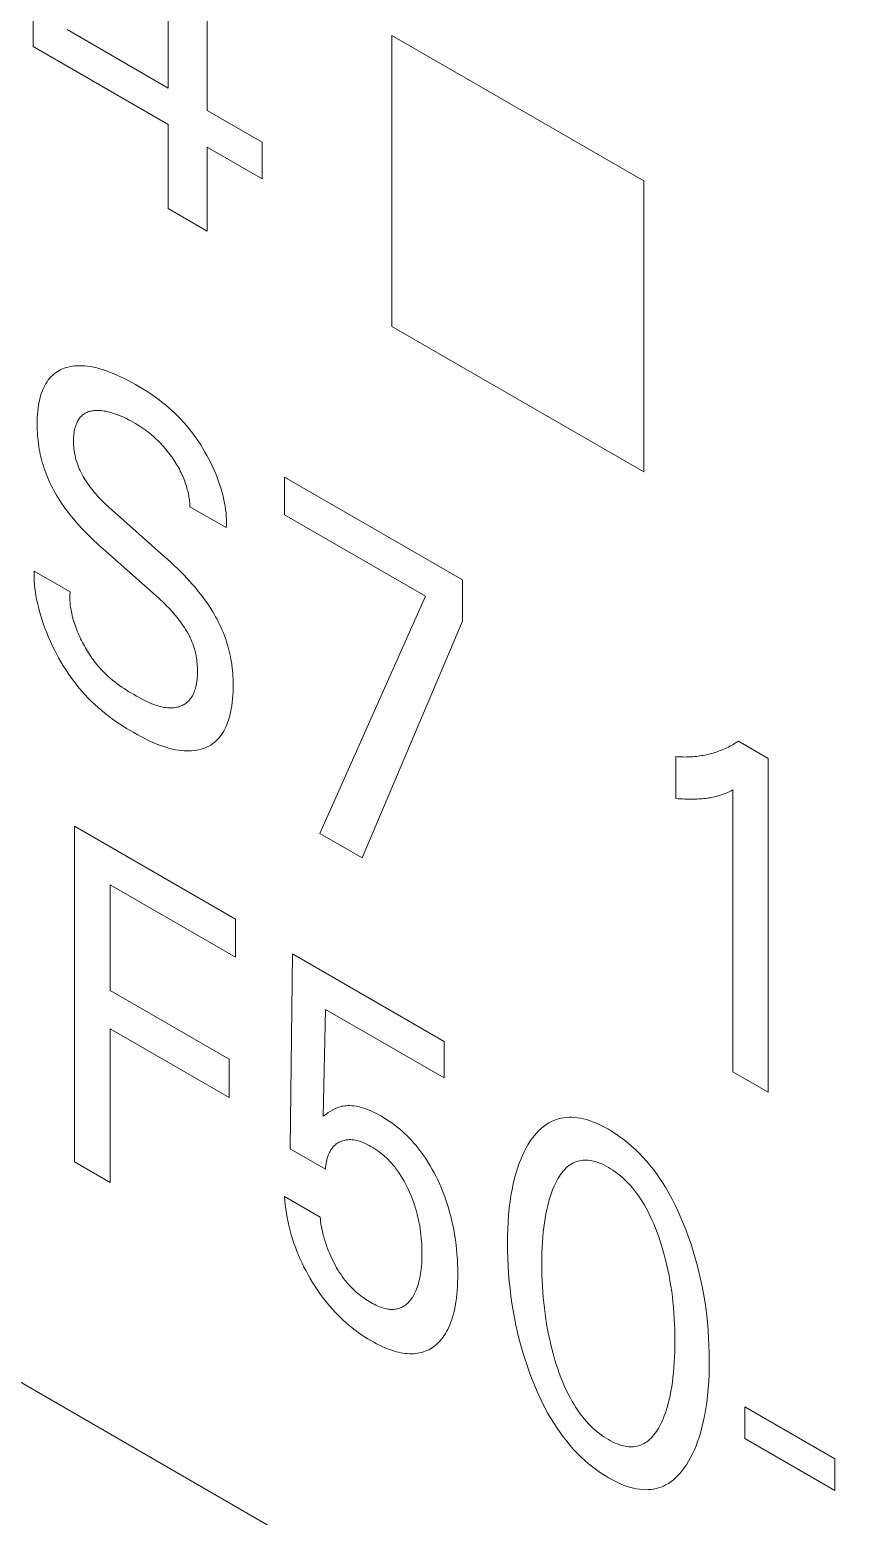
# Model space of a CAD drawing. Header units: inches. Extents: x 67248 to 85686, y -40174 to -31152.
# Drawn here: x 75400.05 to 75403.29, y -37978.17 to -37972.32 of the extents above; entities that cross this region are included whole.
import ezdxf

# ---------------------------------------------------------------- set-up
doc = ezdxf.new("R2010")
doc.units = ezdxf.units.IN
doc.header["$MEASUREMENT"] = 0

# ---------------------------------------------------------------- blocks, each defined once
blk = doc.blocks.new('ET200S')
at = {"lineweight": 0}
for p, q in [((101.0187, -42.9347), (101.0187, -43.7193)), ((100.8766, -43.6373), (100.8766, -43.0271)), ((100.3835, -43.4863), (100.3835, -43.3387)), ((100.5075, -43.4242), (100.8766, -43.6373)), ((100.8766, -43.771), (100.3835, -43.4863)), ((102.6109, -43.9764), (101.6917, -43.4457)), ((101.6917, -43.4457), (101.6917, -44.5071)), ((101.0187, -43.7193), (101.2194, -43.8352)), ((100.8766, -44.0774), (100.8766, -43.771)), ((101.2194, -43.9689), (101.0187, -43.853)), ((101.0187, -43.853), (101.0187, -44.1594)), ((101.2194, -43.8352), (101.2194, -43.9689)), ((102.6109, -45.0378), (102.6109, -43.9764)), ((101.0187, -44.1594), (100.8766, -44.0774)), ((101.6917, -44.5071), (102.6109, -45.0378)), ((101.3009, -45.0572), (101.9497, -45.4317)), ((101.3009, -45.1943), (101.3009, -45.0572)), ((101.0884, -45.2409), (100.9558, -45.1644)), ((100.669, -45.175), (100.8611, -45.3449)), ((101.815, -45.4912), (101.3009, -45.1943)), ((100.8327, -45.49), (100.6406, -45.32)), ((100.3875, -45.3996), (100.5188, -45.4754)), ((101.9497, -45.4317), (101.9497, -45.5819)), ((101.4301, -46.3565), (101.815, -45.4912)), ((101.9497, -45.5819), (101.5837, -46.4452)), ((102.9564, -46.0199), (103.0646, -46.0824)), ((102.7277, -46.229), (102.7277, -46.0762)), ((103.0646, -46.0824), (103.0646, -47.3002)), ((102.9367, -47.2264), (102.9367, -46.1978)), ((100.5343, -46.3293), (101.1223, -46.6687)), ((100.5343, -47.554), (100.5343, -46.3293)), ((101.5837, -46.4452), (101.4301, -46.3565)), ((101.1223, -46.8076), (100.6649, -46.5435)), ((100.6649, -46.5435), (100.6649, -46.9298)), ((101.1223, -46.6687), (101.1223, -46.8076)), ((101.3218, -47.507), (101.33, -46.7956)), ((101.33, -46.7956), (101.8827, -47.1147)), ((100.6649, -46.9298), (101.0986, -47.1802)), ((101.4497, -46.9984), (101.4423, -47.3881)), ((101.8827, -47.2483), (101.4497, -46.9984)), ((101.0986, -47.3191), (100.6649, -47.0687)), ((100.6649, -47.0687), (100.6649, -47.6294)), ((101.8827, -47.1147), (101.8827, -47.2483)), ((98.2183, -47.1348), (108.1178, -52.8502)), ((101.0986, -47.1802), (101.0986, -47.3191)), ((103.0646, -47.3002), (102.9367, -47.2264)), ((101.4497, -47.5808), (101.3218, -47.507)), ((100.6649, -47.6294), (100.5343, -47.554)), ((101.3002, -47.6811), (101.4308, -47.7565)), ((102.9794, -48.4474), (103.3082, -48.6373)), ((102.9794, -48.5629), (102.9794, -48.4474)), ((103.3082, -48.7527), (102.9794, -48.5629)), ((103.3082, -48.6373), (103.3082, -48.7527))]:
    blk.add_line(p, q, dxfattribs=at)
for points in [[(101.0884, -45.2409), (101.089, -45.2303), (101.0891, -45.2194), (101.0889, -45.2084), (101.0883, -45.1972), (101.0873, -45.1859), (101.0859, -45.1744), (101.0842, -45.1628), (101.0822, -45.1511), (101.0798, -45.1394), (101.0766, -45.126), (101.0731, -45.1126), (101.0692, -45.0991), (101.0649, -45.0856), (101.0602, -45.0721), (101.0552, -45.0585), (101.0498, -45.045), (101.0441, -45.0316), (101.038, -45.0181), (101.0315, -45.0046), (101.0248, -44.9913), (101.0177, -44.9781), (101.0104, -44.965), (101.0028, -44.9521), (100.9949, -44.9394), (100.9868, -44.9269), (100.9784, -44.9147), (100.9699, -44.9027), (100.9611, -44.8909), (100.9521, -44.8795), (100.9429, -44.8683), (100.9336, -44.8576), (100.9227, -44.8456), (100.9115, -44.8341), (100.9002, -44.8231), (100.8888, -44.8124), (100.8772, -44.8022), (100.8654, -44.7923), (100.8536, -44.7829), (100.8417, -44.7738), (100.8296, -44.765), (100.8176, -44.7566), (100.8055, -44.7485), (100.7933, -44.7407), (100.7812, -44.7331), (100.769, -44.7258), (100.7569, -44.7188), (100.7433, -44.7112), (100.7298, -44.7039), (100.7163, -44.697), (100.7029, -44.6904), (100.6895, -44.6842), (100.6762, -44.6785), (100.6629, -44.6732), (100.651, -44.6689), (100.6391, -44.6649), (100.6273, -44.6614), (100.6155, -44.6583), (100.6039, -44.6557), (100.5924, -44.6536), (100.581, -44.652), (100.5719, -44.6511), (100.5628, -44.6505), (100.5539, -44.6503), (100.545, -44.6505), (100.5364, -44.651), (100.5279, -44.652), (100.5195, -44.6534), (100.5113, -44.6552), (100.5042, -44.6571), (100.4972, -44.6594), (100.4904, -44.6621), (100.4838, -44.6651), (100.4773, -44.6685), (100.4711, -44.6722), (100.4651, -44.6763), (100.4594, -44.6807), (100.4538, -44.6856), (100.4486, -44.6908), (100.4436, -44.6963), (100.4389, -44.7022), (100.4345, -44.7085), (100.4303, -44.7151), (100.4264, -44.722), (100.4228, -44.7292), (100.4194, -44.7367), (100.4163, -44.7445), (100.4135, -44.7525), (100.4109, -44.7607), (100.4081, -44.7712), (100.4057, -44.7821), (100.4036, -44.7932), (100.4019, -44.8046), (100.4006, -44.8163), (100.3996, -44.8282), (100.3989, -44.8403), (100.3985, -44.8526), (100.3984, -44.8651)], [(100.669, -45.175), (100.6617, -45.1684), (100.6544, -45.1617), (100.6472, -45.1549), (100.64, -45.1479), (100.6329, -45.1407), (100.6259, -45.1334), (100.6189, -45.1258), (100.6121, -45.118), (100.6054, -45.11), (100.5988, -45.1018), (100.5923, -45.0934), (100.5877, -45.087), (100.5831, -45.0806), (100.5787, -45.074), (100.5744, -45.0674), (100.5703, -45.0606), (100.5663, -45.0538), (100.5624, -45.0468), (100.5588, -45.0399), (100.5553, -45.0328), (100.5521, -45.0258), (100.5491, -45.0187), (100.5463, -45.0115), (100.544, -45.0051), (100.5419, -44.9986), (100.54, -44.9921), (100.5383, -44.9857), (100.5368, -44.9792), (100.5355, -44.9728), (100.5344, -44.9665), (100.5334, -44.9602), (100.5326, -44.9539), (100.532, -44.9477), (100.5315, -44.9415), (100.5311, -44.9355), (100.531, -44.9295), (100.5309, -44.9233), (100.531, -44.9173), (100.5313, -44.9114), (100.5317, -44.9055), (100.5323, -44.8998), (100.5331, -44.8943), (100.534, -44.8888), (100.5351, -44.8835), (100.5363, -44.8783), (100.5377, -44.8733), (100.5393, -44.8684), (100.5409, -44.8641), (100.5426, -44.86), (100.5445, -44.856), (100.5465, -44.8521), (100.5486, -44.8484), (100.5509, -44.8449), (100.5533, -44.8415), (100.5559, -44.8383), (100.5585, -44.8353), (100.5614, -44.8325), (100.5643, -44.8299), (100.5673, -44.8277), (100.5703, -44.8256), (100.5735, -44.8237), (100.5768, -44.822), (100.5802, -44.8204), (100.5837, -44.819), (100.5872, -44.8178), (100.5908, -44.8167), (100.5946, -44.8158), (100.5983, -44.8151), (100.6022, -44.8145), (100.6061, -44.814), (100.6112, -44.8136), (100.6164, -44.8134), (100.6217, -44.8134), (100.627, -44.8137), (100.6324, -44.8141), (100.6379, -44.8148), (100.6434, -44.8156), (100.649, -44.8166), (100.656, -44.8181), (100.6631, -44.8199), (100.6703, -44.8219), (100.6775, -44.8242), (100.6847, -44.8267), (100.692, -44.8294), (100.6993, -44.8323), (100.7075, -44.8358), (100.7157, -44.8395), (100.7239, -44.8434), (100.7321, -44.8475), (100.7404, -44.8519), (100.7487, -44.8564), (100.7569, -44.8612), (100.7639, -44.8654), (100.771, -44.8697), (100.778, -44.8743), (100.7849, -44.879), (100.7919, -44.8839), (100.7989, -44.889), (100.8058, -44.8943), (100.8147, -44.9016), (100.8236, -44.9092)], [(100.3984, -44.8651), (100.3985, -44.8747), (100.3987, -44.8845), (100.3992, -44.8943), (100.3998, -44.9042), (100.4006, -44.9142), (100.4017, -44.9243), (100.403, -44.9344), (100.4044, -44.9447), (100.4062, -44.9551), (100.4079, -44.9644), (100.4099, -44.9739), (100.4121, -44.9834), (100.4145, -44.9929), (100.4171, -45.0025), (100.4199, -45.0121), (100.4229, -45.0217), (100.4262, -45.0313), (100.4296, -45.0409), (100.4332, -45.0502), (100.437, -45.0595), (100.4409, -45.0687), (100.4451, -45.0779), (100.4494, -45.087), (100.454, -45.0961), (100.4587, -45.105), (100.4636, -45.1139), (100.4687, -45.1227), (100.4746, -45.1323), (100.4806, -45.1418), (100.4868, -45.1511), (100.4932, -45.1603), (100.4997, -45.1693), (100.5063, -45.1782), (100.5131, -45.187), (100.5223, -45.1985), (100.5316, -45.2098), (100.5411, -45.2209), (100.5508, -45.2317), (100.5605, -45.2423), (100.5704, -45.2528), (100.5818, -45.2646), (100.5934, -45.2761), (100.6051, -45.2874), (100.6169, -45.2985), (100.6287, -45.3094), (100.6406, -45.32)], [(100.8236, -44.9092), (100.8289, -44.914), (100.8341, -44.9189), (100.8393, -44.9239), (100.8444, -44.929), (100.8495, -44.9343), (100.8546, -44.9398), (100.8596, -44.9453), (100.8646, -44.951), (100.8694, -44.9568), (100.8742, -44.9628), (100.879, -44.9688), (100.8836, -44.975), (100.8882, -44.9812), (100.8921, -44.9868), (100.896, -44.9925), (100.8998, -44.9983), (100.9036, -45.0042), (100.9072, -45.0101), (100.9107, -45.016), (100.9141, -45.0221), (100.9174, -45.0282), (100.9206, -45.0343), (100.9237, -45.0405), (100.9265, -45.0465), (100.9292, -45.0526), (100.9318, -45.0586), (100.9342, -45.0648), (100.9365, -45.0709), (100.9387, -45.077), (100.9408, -45.0831), (100.9427, -45.0893), (100.9445, -45.0954), (100.9462, -45.1015), (100.9476, -45.1069), (100.9489, -45.1124), (100.95, -45.1177), (100.9511, -45.1231), (100.9521, -45.1284), (100.9529, -45.1337), (100.9537, -45.1389), (100.9543, -45.1441), (100.9549, -45.1493), (100.9553, -45.1544), (100.9556, -45.1594), (100.9558, -45.1644)], [(101.1135, -45.8126), (101.1133, -45.8027), (101.113, -45.7927), (101.1125, -45.7827), (101.1119, -45.7725), (101.111, -45.7622), (101.1099, -45.7519), (101.1086, -45.7414), (101.107, -45.7309), (101.1052, -45.7203), (101.1033, -45.7106), (101.1013, -45.7009), (101.0989, -45.6911), (101.0964, -45.6813), (101.0937, -45.6715), (101.0907, -45.6616), (101.0875, -45.6517), (101.0841, -45.6418), (101.0804, -45.6319), (101.0766, -45.6223), (101.0726, -45.6127), (101.0684, -45.6032), (101.064, -45.5937), (101.0593, -45.5843), (101.0545, -45.575), (101.0495, -45.5657), (101.0444, -45.5565), (101.039, -45.5475), (101.032, -45.536), (101.0247, -45.5248), (101.0171, -45.5138), (101.0094, -45.5029), (101.0015, -45.4923), (100.9934, -45.4819), (100.9839, -45.47), (100.9742, -45.4584), (100.9644, -45.447), (100.9544, -45.4359), (100.9443, -45.425), (100.9341, -45.4143), (100.9221, -45.4022), (100.9101, -45.3903), (100.8979, -45.3786), (100.8857, -45.3672), (100.8734, -45.3559), (100.8611, -45.3449)], [(100.3875, -45.3996), (100.3872, -45.4117), (100.3874, -45.4241), (100.3879, -45.4367), (100.3889, -45.4495), (100.3902, -45.4625), (100.3919, -45.4757), (100.394, -45.489), (100.3965, -45.5025), (100.3993, -45.516), (100.4029, -45.5314), (100.407, -45.5469), (100.4115, -45.5625), (100.4164, -45.5781), (100.4217, -45.5937), (100.4274, -45.6094), (100.4335, -45.625), (100.4399, -45.6406), (100.4466, -45.6558), (100.4537, -45.671), (100.4611, -45.686), (100.4688, -45.7009), (100.4768, -45.7156), (100.4851, -45.7302), (100.4937, -45.7445), (100.5025, -45.7586), (100.5117, -45.7724), (100.5211, -45.786), (100.5307, -45.7992), (100.5406, -45.8122), (100.5507, -45.8247), (100.561, -45.8369), (100.5727, -45.85), (100.5846, -45.8625), (100.5966, -45.8746), (100.6089, -45.8863), (100.6214, -45.8975), (100.634, -45.9083), (100.6467, -45.9187), (100.6596, -45.9287), (100.6725, -45.9383), (100.6855, -45.9475), (100.6985, -45.9564), (100.7116, -45.9649), (100.7247, -45.9732), (100.7378, -45.9811), (100.7508, -45.9887), (100.7651, -45.9967), (100.7793, -46.0043), (100.7934, -46.0115), (100.8075, -46.0183), (100.8215, -46.0246), (100.8355, -46.0304), (100.8494, -46.0357), (100.8602, -46.0395), (100.871, -46.0429), (100.8817, -46.046), (100.8924, -46.0486), (100.9029, -46.0509), (100.9134, -46.0527), (100.9237, -46.0541), (100.934, -46.055), (100.9433, -46.0555), (100.9526, -46.0555), (100.9617, -46.0551), (100.9706, -46.0543), (100.9794, -46.0531), (100.988, -46.0514), (100.9964, -46.0492), (101.0045, -46.0466), (101.0115, -46.0439), (101.0183, -46.0409), (101.025, -46.0375), (101.0314, -46.0338), (101.0376, -46.0296), (101.0435, -46.0252), (101.0493, -46.0204), (101.0548, -46.0152), (101.0601, -46.0097), (101.0651, -46.0038), (101.0699, -45.9974), (101.0745, -45.9906), (101.0788, -45.9835), (101.0828, -45.9761), (101.0865, -45.9684), (101.09, -45.9604), (101.0932, -45.9521), (101.0962, -45.9436), (101.0989, -45.9348), (101.1014, -45.9258), (101.1041, -45.9143), (101.1065, -45.9024), (101.1085, -45.8903), (101.1101, -45.8779), (101.1114, -45.8653), (101.1124, -45.8524), (101.1131, -45.8394), (101.1134, -45.8261), (101.1135, -45.8126)], [(100.6485, -45.775), (100.6425, -45.7691), (100.6365, -45.7631), (100.6307, -45.7568), (100.6249, -45.7504), (100.6203, -45.745), (100.6157, -45.7395), (100.6113, -45.7339), (100.6068, -45.7282), (100.6025, -45.7223), (100.5982, -45.7164), (100.594, -45.7104), (100.5899, -45.7042), (100.5858, -45.698), (100.5818, -45.6917), (100.578, -45.6854), (100.5742, -45.6789), (100.5705, -45.6724), (100.5669, -45.6659), (100.5634, -45.6593), (100.56, -45.6526), (100.5567, -45.6459), (100.5536, -45.6391), (100.5505, -45.6324), (100.5476, -45.6256), (100.5446, -45.6185), (100.5418, -45.6113), (100.5391, -45.6042), (100.5366, -45.5971), (100.5342, -45.5899), (100.532, -45.5828), (100.5299, -45.5757), (100.5279, -45.5686), (100.5262, -45.5616), (100.5245, -45.5546), (100.5231, -45.5476), (100.522, -45.5417), (100.521, -45.5359), (100.5201, -45.5301), (100.5194, -45.5244), (100.5188, -45.5187), (100.5183, -45.513), (100.518, -45.5075), (100.5177, -45.5019), (100.5177, -45.4965), (100.5177, -45.4911), (100.5179, -45.4858), (100.5183, -45.4805), (100.5188, -45.4754)], [(100.8327, -45.49), (100.8406, -45.497), (100.8485, -45.5043), (100.8563, -45.5117), (100.8641, -45.5192), (100.8719, -45.5269), (100.8795, -45.5349), (100.887, -45.543), (100.8945, -45.5514), (100.9018, -45.56), (100.9091, -45.5688), (100.9161, -45.578), (100.9212, -45.5847), (100.9261, -45.5916), (100.9309, -45.5986), (100.9356, -45.6057), (100.9401, -45.6128), (100.9445, -45.6201), (100.9487, -45.6275), (100.9526, -45.6349), (100.9564, -45.6424), (100.9599, -45.6499), (100.9632, -45.6575), (100.9662, -45.665), (100.9688, -45.6723), (100.9712, -45.6796), (100.9733, -45.6869), (100.9752, -45.6942), (100.9768, -45.7014), (100.9782, -45.7086), (100.9795, -45.7158), (100.9805, -45.723), (100.9813, -45.7301), (100.982, -45.7372), (100.9825, -45.7442), (100.9829, -45.7511), (100.9831, -45.7588), (100.9832, -45.7664), (100.9831, -45.7739), (100.9828, -45.7813), (100.9823, -45.7886), (100.9816, -45.7957), (100.9807, -45.8026), (100.9796, -45.8094), (100.9783, -45.816), (100.9771, -45.8212), (100.9758, -45.8263), (100.9743, -45.8313), (100.9727, -45.8362), (100.9709, -45.8409), (100.969, -45.8454), (100.9669, -45.8498), (100.9647, -45.854), (100.9623, -45.858), (100.9598, -45.8618), (100.9571, -45.8655), (100.9543, -45.8689), (100.9514, -45.8721), (100.9483, -45.8751), (100.9451, -45.878), (100.9418, -45.8806), (100.9383, -45.8831), (100.9347, -45.8854), (100.931, -45.8875), (100.9272, -45.8894), (100.9233, -45.8911), (100.9193, -45.8926), (100.9152, -45.894), (100.911, -45.8952), (100.9068, -45.8962), (100.9024, -45.897), (100.898, -45.8976), (100.8935, -45.8981), (100.889, -45.8984), (100.8844, -45.8985), (100.8798, -45.8984), (100.8738, -45.898), (100.8677, -45.8974), (100.8616, -45.8964), (100.8554, -45.8952), (100.8491, -45.8938), (100.8428, -45.8921), (100.8365, -45.8902), (100.8301, -45.8881), (100.8237, -45.8858), (100.8172, -45.8833), (100.8078, -45.8794), (100.7985, -45.8751), (100.789, -45.8706), (100.7795, -45.8657), (100.77, -45.8606), (100.7604, -45.8553), (100.7508, -45.8498), (100.7421, -45.8446), (100.7333, -45.8393), (100.7246, -45.8338), (100.7159, -45.8282), (100.7072, -45.8224), (100.6986, -45.8163), (100.69, -45.8101), (100.6815, -45.8036), (100.6731, -45.7968), (100.6648, -45.7898), (100.6566, -45.7826), (100.6485, -45.775)], [(102.9564, -46.0199), (102.9513, -46.0232), (102.9462, -46.0264), (102.941, -46.0295), (102.9358, -46.0326), (102.9305, -46.0355), (102.9252, -46.0384), (102.9198, -46.0411), (102.9144, -46.0438), (102.9089, -46.0463), (102.9034, -46.0488), (102.8978, -46.0512), (102.8921, -46.0534), (102.8864, -46.0556), (102.8809, -46.0576), (102.8752, -46.0596), (102.8695, -46.0614), (102.8638, -46.0631), (102.858, -46.0648), (102.8522, -46.0663), (102.8463, -46.0678), (102.8404, -46.0691), (102.8345, -46.0704), (102.8285, -46.0715), (102.8224, -46.0726), (102.8163, -46.0735), (102.8102, -46.0744), (102.8041, -46.0751), (102.7979, -46.0758), (102.7917, -46.0763), (102.7855, -46.0768), (102.7792, -46.0771), (102.7729, -46.0774), (102.7666, -46.0775), (102.7602, -46.0776), (102.7537, -46.0775), (102.7473, -46.0773), (102.7408, -46.0771), (102.7343, -46.0767), (102.7277, -46.0762)], [(102.7277, -46.229), (102.7361, -46.2296), (102.7446, -46.2301), (102.753, -46.2305), (102.7614, -46.2309), (102.7697, -46.2311), (102.778, -46.2313), (102.7863, -46.2313), (102.7927, -46.2312), (102.7991, -46.2311), (102.8055, -46.2309), (102.8119, -46.2306), (102.8182, -46.2302), (102.8244, -46.2297), (102.8306, -46.2291), (102.8368, -46.2284), (102.8423, -46.2276), (102.8477, -46.2268), (102.853, -46.226), (102.8584, -46.225), (102.8636, -46.2239), (102.8689, -46.2227), (102.8741, -46.2215), (102.8792, -46.2201), (102.8852, -46.2184), (102.8912, -46.2166), (102.897, -46.2146), (102.9019, -46.2129), (102.9067, -46.211), (102.9115, -46.2091), (102.9162, -46.2072), (102.9231, -46.2041), (102.93, -46.201), (102.9367, -46.1978)], [(101.9281, -47.8717), (101.9253, -47.8477), (101.9231, -47.8322), (101.9206, -47.8166), (101.9178, -47.8009), (101.9146, -47.7851), (101.9111, -47.7693), (101.9072, -47.7533), (101.903, -47.7373), (101.8987, -47.7225), (101.8941, -47.7076), (101.8892, -47.6928), (101.8839, -47.6779), (101.8782, -47.6631), (101.8722, -47.6483), (101.8658, -47.6335), (101.8597, -47.6204), (101.8534, -47.6074), (101.8468, -47.5944), (101.8398, -47.5817), (101.8326, -47.569), (101.8251, -47.5566), (101.8173, -47.5443), (101.8092, -47.5324), (101.802, -47.5223), (101.7946, -47.5125), (101.7871, -47.5028), (101.7793, -47.4935), (101.7714, -47.4843), (101.7634, -47.4754), (101.7552, -47.4669), (101.747, -47.4585), (101.7386, -47.4505), (101.7294, -47.4422), (101.7202, -47.4343), (101.7109, -47.4267), (101.7015, -47.4194), (101.6921, -47.4125), (101.6826, -47.4059), (101.6731, -47.3996), (101.6635, -47.3937), (101.654, -47.388), (101.6452, -47.383), (101.6364, -47.3784), (101.6276, -47.3739), (101.6189, -47.3698), (101.6101, -47.3661), (101.6015, -47.3626), (101.5928, -47.3595), (101.5849, -47.357), (101.5771, -47.3548), (101.5693, -47.3529), (101.5616, -47.3514), (101.554, -47.3503), (101.5465, -47.3495), (101.5392, -47.3491), (101.533, -47.3491), (101.5269, -47.3493), (101.521, -47.3498), (101.5151, -47.3507), (101.5094, -47.3517), (101.5038, -47.3531), (101.4983, -47.3548), (101.493, -47.3567), (101.4851, -47.3601), (101.4774, -47.3641), (101.4689, -47.3691), (101.4605, -47.3746), (101.4513, -47.3812), (101.4423, -47.3881)], [(102.7669, -48.659), (102.7749, -48.6461), (102.7823, -48.6328), (102.7893, -48.6189), (102.7959, -48.6046), (102.8021, -48.5899), (102.8078, -48.5747), (102.8132, -48.5591), (102.8192, -48.5391), (102.8247, -48.5186), (102.8296, -48.4975), (102.8339, -48.476), (102.8377, -48.454), (102.8409, -48.4316), (102.8438, -48.4067), (102.8462, -48.3814), (102.848, -48.3557), (102.8492, -48.3296), (102.8499, -48.3032), (102.8501, -48.2765), (102.8499, -48.2499), (102.8491, -48.223), (102.8479, -48.1959), (102.8461, -48.1685), (102.8437, -48.1408), (102.8407, -48.1129), (102.8375, -48.0871), (102.8337, -48.0611), (102.8293, -48.0349), (102.8243, -48.0086), (102.8187, -47.9821), (102.8126, -47.9554), (102.8062, -47.9304), (102.7993, -47.9052), (102.7917, -47.88), (102.7836, -47.8547), (102.7749, -47.8294), (102.7656, -47.8041), (102.7566, -47.7811), (102.747, -47.7582), (102.7368, -47.7354), (102.7261, -47.7128), (102.7147, -47.6904), (102.7026, -47.6683), (102.6899, -47.6466), (102.6794, -47.6298), (102.6684, -47.6133), (102.6571, -47.5972), (102.6454, -47.5815), (102.6333, -47.5663), (102.621, -47.5515), (102.6083, -47.5373), (102.5954, -47.5237), (102.5818, -47.5104), (102.568, -47.4977), (102.554, -47.4856), (102.5398, -47.4743), (102.5255, -47.4636), (102.5111, -47.4536), (102.4966, -47.4443), (102.4821, -47.4356), (102.4676, -47.4275), (102.4532, -47.4202), (102.4388, -47.4136), (102.4246, -47.4078), (102.4133, -47.4037), (102.402, -47.4002), (102.3909, -47.3972), (102.3799, -47.3949), (102.3691, -47.3931), (102.3588, -47.392), (102.3486, -47.3914), (102.3386, -47.3915), (102.3287, -47.3921), (102.3191, -47.3932), (102.3097, -47.3949), (102.3006, -47.3971), (102.2917, -47.3998), (102.283, -47.4031), (102.2746, -47.4068), (102.2646, -47.4121), (102.255, -47.4182), (102.2458, -47.4249), (102.2371, -47.4322), (102.2287, -47.4401), (102.2206, -47.4486), (102.213, -47.4575), (102.2056, -47.4669), (102.1986, -47.4768), (102.1961, -47.4805)], [(101.4497, -47.5808), (101.4504, -47.5737), (101.4512, -47.5668), (101.4523, -47.5599), (101.4536, -47.5533), (101.4551, -47.5468), (101.4568, -47.5405), (101.4588, -47.5344), (101.4605, -47.5296), (101.4624, -47.525), (101.4645, -47.5205), (101.4667, -47.5162), (101.469, -47.5121), (101.4716, -47.5082), (101.4742, -47.5044), (101.4771, -47.5009), (101.48, -47.4977), (101.4831, -47.4946), (101.4864, -47.4917), (101.4897, -47.4891), (101.4933, -47.4866), (101.4969, -47.4844), (101.5006, -47.4823), (101.5045, -47.4805), (101.5088, -47.4787), (101.5132, -47.4772), (101.5178, -47.4759), (101.5224, -47.4748), (101.5272, -47.474), (101.5321, -47.4735), (101.5371, -47.4732), (101.5421, -47.4733), (101.5473, -47.4736), (101.5526, -47.4742), (101.5579, -47.475), (101.5633, -47.4761), (101.5688, -47.4775), (101.5743, -47.4791), (101.5811, -47.4814), (101.5881, -47.4841), (101.5951, -47.4872), (101.6021, -47.4905), (101.6091, -47.4941), (101.6161, -47.4981), (101.6233, -47.5023), (101.6304, -47.5068), (101.6375, -47.5116), (101.6446, -47.5167), (101.6516, -47.5221), (101.6586, -47.5277), (101.6655, -47.5337), (101.6724, -47.54), (101.6786, -47.5461), (101.6848, -47.5525), (101.6909, -47.5591), (101.6969, -47.566), (101.7027, -47.573), (101.7084, -47.5803), (101.7139, -47.5878), (101.7193, -47.5954), (101.7254, -47.6048), (101.7313, -47.6144), (101.7369, -47.6241), (101.7423, -47.634), (101.7474, -47.6441), (101.7522, -47.6542), (101.7569, -47.6644), (101.7618, -47.6761), (101.7665, -47.6878), (101.7708, -47.6996), (101.7749, -47.7113), (101.7786, -47.7231), (101.782, -47.7348), (101.7849, -47.7456), (101.7876, -47.7563), (101.7899, -47.767), (101.7921, -47.7777), (101.794, -47.7882), (101.7957, -47.7987), (101.7971, -47.8092), (101.7985, -47.8207), (101.7997, -47.8321), (101.8006, -47.8434), (101.8013, -47.8546), (101.8018, -47.8657), (101.8021, -47.8767), (101.8022, -47.8876), (101.8021, -47.8998), (101.8017, -47.9118), (101.8011, -47.9237), (101.8002, -47.9354), (101.7991, -47.9468)], [(102.1961, -47.4805), (102.1886, -47.4925), (102.1814, -47.505), (102.1747, -47.5179), (102.1683, -47.5313), (102.1624, -47.5451), (102.1568, -47.5593), (102.1517, -47.5739), (102.1455, -47.5934), (102.1399, -47.6135), (102.1349, -47.6341), (102.1306, -47.6552), (102.1267, -47.6768), (102.1235, -47.6988), (102.1205, -47.7233), (102.1181, -47.7482), (102.1163, -47.7735), (102.1151, -47.7992), (102.1143, -47.8252), (102.1141, -47.8515), (102.1143, -47.8785), (102.115, -47.9058), (102.1162, -47.9334), (102.118, -47.9612), (102.1204, -47.9893), (102.1233, -48.0177), (102.1265, -48.0438), (102.1303, -48.0702), (102.1346, -48.0967), (102.1395, -48.1234), (102.145, -48.1502), (102.151, -48.1772), (102.1573, -48.2025), (102.1641, -48.2279), (102.1715, -48.2534), (102.1795, -48.2789), (102.1881, -48.3045), (102.1973, -48.3301), (102.2063, -48.3536), (102.2159, -48.3771), (102.2261, -48.4005), (102.2369, -48.4237), (102.2484, -48.4467), (102.2605, -48.4694), (102.2734, -48.4917), (102.284, -48.5088), (102.2949, -48.5256), (102.3063, -48.542), (102.318, -48.558), (102.3301, -48.5736), (102.3426, -48.5887), (102.3553, -48.6032), (102.3684, -48.6171), (102.382, -48.6307), (102.3958, -48.6435), (102.4099, -48.6557), (102.4241, -48.6672), (102.4385, -48.678), (102.453, -48.6881), (102.4675, -48.6976), (102.4821, -48.7063), (102.4967, -48.7144), (102.5113, -48.7218), (102.5258, -48.7284), (102.5402, -48.7342), (102.5517, -48.7383), (102.563, -48.7418), (102.5742, -48.7447), (102.5852, -48.747), (102.5961, -48.7486), (102.6066, -48.7496), (102.6169, -48.75), (102.627, -48.7498), (102.6368, -48.749), (102.6465, -48.7477), (102.6559, -48.7458), (102.6651, -48.7433), (102.674, -48.7404), (102.6827, -48.7369), (102.6911, -48.7328), (102.7011, -48.7271), (102.7108, -48.7207), (102.7199, -48.7136), (102.7287, -48.7058), (102.7371, -48.6974), (102.7451, -48.6885), (102.7527, -48.6791), (102.76, -48.6692), (102.7669, -48.659)], [(102.2873, -48.277), (102.2819, -48.2583), (102.2769, -48.2398), (102.2723, -48.2212), (102.268, -48.2028), (102.2641, -48.1845), (102.2606, -48.1662), (102.257, -48.1464), (102.2539, -48.1267), (102.2511, -48.1071), (102.2486, -48.0876), (102.2464, -48.0683), (102.2446, -48.0491), (102.2429, -48.0281), (102.2415, -48.0072), (102.2405, -47.9866), (102.2398, -47.966), (102.2394, -47.9457), (102.2392, -47.9255), (102.2394, -47.9058), (102.2398, -47.8862), (102.2405, -47.8668), (102.2416, -47.8476), (102.2429, -47.8286), (102.2446, -47.8099), (102.2465, -47.7931), (102.2487, -47.7766), (102.2512, -47.7603), (102.2541, -47.7443), (102.2573, -47.7285), (102.2609, -47.7131), (102.264, -47.7012), (102.2673, -47.6896), (102.2709, -47.6782), (102.2747, -47.667), (102.2788, -47.6561), (102.2832, -47.6454), (102.2879, -47.6351), (102.2915, -47.6278), (102.2952, -47.6207), (102.2992, -47.6137), (102.3033, -47.607), (102.3076, -47.6006), (102.3121, -47.5943), (102.3168, -47.5884), (102.3217, -47.5828), (102.3269, -47.5775), (102.3324, -47.5726), (102.3381, -47.5681), (102.3431, -47.5645), (102.3483, -47.5613), (102.3537, -47.5584), (102.3592, -47.5558), (102.365, -47.5535), (102.3709, -47.5516), (102.377, -47.5501), (102.3832, -47.5489), (102.3896, -47.5481), (102.3961, -47.5478), (102.4028, -47.5479), (102.409, -47.5483), (102.4153, -47.5491), (102.4217, -47.5502), (102.4282, -47.5517), (102.4348, -47.5535), (102.4414, -47.5556), (102.4494, -47.5586), (102.4575, -47.5619), (102.4657, -47.5657), (102.4739, -47.5699), (102.4821, -47.5744), (102.4903, -47.5794), (102.4985, -47.5846), (102.5067, -47.5903), (102.5148, -47.5963), (102.5228, -47.6026), (102.5308, -47.6093), (102.5386, -47.6163), (102.5464, -47.6237), (102.554, -47.6314), (102.5614, -47.6394), (102.5696, -47.6488), (102.5775, -47.6586), (102.5852, -47.6687), (102.5927, -47.6791), (102.5999, -47.6897), (102.6068, -47.7006), (102.6135, -47.7117), (102.62, -47.723), (102.6261, -47.7344), (102.6339, -47.7497), (102.6412, -47.7652), (102.648, -47.7807), (102.6544, -47.7964), (102.6604, -47.8121), (102.666, -47.8278), (102.6713, -47.8436), (102.6763, -47.8593), (102.6777, -47.8641)], [(101.3002, -47.6811), (101.3015, -47.6962), (101.3032, -47.7116), (101.3053, -47.7271), (101.3078, -47.7428), (101.3106, -47.7586), (101.3139, -47.7746), (101.3176, -47.7907), (101.3214, -47.8055), (101.3255, -47.8204), (101.3301, -47.8353), (101.3349, -47.8503), (101.3402, -47.8652), (101.3459, -47.8801), (101.3519, -47.895), (101.3582, -47.9094), (101.3648, -47.9238), (101.3718, -47.9381), (101.3792, -47.9523), (101.3868, -47.9663), (101.3948, -47.9802), (101.403, -47.9939), (101.4125, -48.0089), (101.4223, -48.0236), (101.4324, -48.038), (101.4429, -48.0521), (101.4536, -48.0658), (101.4646, -48.0791), (101.4743, -48.0903), (101.4842, -48.1011), (101.4942, -48.1116), (101.5044, -48.1217), (101.5147, -48.1315), (101.5251, -48.1409), (101.5356, -48.1499), (101.547, -48.1592), (101.5584, -48.1681), (101.5699, -48.1765), (101.5814, -48.1846), (101.5929, -48.1922), (101.6045, -48.1995), (101.6161, -48.2064), (101.6265, -48.2122), (101.6368, -48.2178), (101.6472, -48.223), (101.6575, -48.2279), (101.6677, -48.2324), (101.678, -48.2365), (101.6881, -48.2403), (101.6983, -48.2436), (101.7083, -48.2466), (101.7165, -48.2486), (101.7246, -48.2504), (101.7327, -48.2518), (101.7407, -48.2529), (101.7486, -48.2537), (101.7564, -48.2542), (101.7641, -48.2543), (101.7716, -48.2541), (101.779, -48.2535), (101.7863, -48.2525), (101.7935, -48.2512), (101.8004, -48.2496), (101.8073, -48.2476), (101.8139, -48.2452), (101.8204, -48.2425), (101.8267, -48.2395), (101.8329, -48.2362), (101.8389, -48.2325), (101.8446, -48.2286), (101.8502, -48.2243), (101.8563, -48.2192), (101.8621, -48.2136), (101.8677, -48.2077), (101.8731, -48.2015), (101.8782, -48.195), (101.883, -48.1881), (101.8876, -48.1809), (101.892, -48.1735), (101.8961, -48.1657), (101.9002, -48.1572), (101.904, -48.1483), (101.9076, -48.1391), (101.9109, -48.1297), (101.9139, -48.1201), (101.9167, -48.1102), (101.9192, -48.1), (101.9215, -48.0897), (101.9236, -48.0792), (101.9258, -48.0657), (101.9278, -48.0519), (101.9293, -48.0379), (101.9306, -48.0236), (101.9315, -48.0092), (101.9322, -47.9945), (101.9326, -47.9797), (101.9328, -47.9647), (101.9326, -47.9465), (101.9321, -47.9281), (101.9312, -47.9095), (101.9299, -47.8907), (101.9281, -47.8717)], [(101.7991, -47.9468), (101.7972, -47.9609), (101.796, -47.9687), (101.7945, -47.9763), (101.7929, -47.9838), (101.7912, -47.9911), (101.7893, -47.9983), (101.7871, -48.0054), (101.7848, -48.0122), (101.7823, -48.0189), (101.7801, -48.0242), (101.7778, -48.0294), (101.7753, -48.0345), (101.7727, -48.0394), (101.7699, -48.0441), (101.767, -48.0487), (101.764, -48.0531), (101.7608, -48.0574), (101.7575, -48.0614), (101.7546, -48.0647), (101.7516, -48.0679), (101.7486, -48.0709), (101.7454, -48.0737), (101.742, -48.0764), (101.7386, -48.0789), (101.7351, -48.0812), (101.7315, -48.0833), (101.7277, -48.0852), (101.7238, -48.0869), (101.7199, -48.0884), (101.716, -48.0896), (101.712, -48.0906), (101.708, -48.0914), (101.7038, -48.092), (101.6996, -48.0924), (101.6952, -48.0925), (101.6909, -48.0925), (101.6864, -48.0923), (101.6819, -48.0919), (101.6773, -48.0912), (101.6727, -48.0904), (101.6673, -48.0892), (101.6617, -48.0877), (101.6562, -48.086), (101.6505, -48.084), (101.6449, -48.0817), (101.6392, -48.0793), (101.6335, -48.0766), (101.6277, -48.0738), (101.6219, -48.0707), (101.6161, -48.0675), (101.61, -48.0639), (101.6038, -48.0601), (101.5977, -48.0561), (101.5916, -48.052), (101.5855, -48.0476), (101.5794, -48.0431), (101.5733, -48.0384), (101.5673, -48.0334), (101.5614, -48.0283), (101.5555, -48.023), (101.5498, -48.0176), (101.5441, -48.0119), (101.5385, -48.006), (101.533, -47.9999), (101.5276, -47.9937), (101.5219, -47.9867), (101.5163, -47.9795), (101.5109, -47.9721), (101.5057, -47.9644), (101.5006, -47.9567), (101.4957, -47.9487), (101.4909, -47.9407), (101.4863, -47.9325), (101.4819, -47.9242), (101.4776, -47.9157), (101.4735, -47.9072), (101.4696, -47.8987), (101.4658, -47.89), (101.4617, -47.8802), (101.4579, -47.8703), (101.4543, -47.8604), (101.4509, -47.8505), (101.4478, -47.8407), (101.4449, -47.8309), (101.4423, -47.8211), (101.4402, -47.8127), (101.4382, -47.8043), (101.4365, -47.796), (101.435, -47.7878), (101.4336, -47.7798), (101.4325, -47.7719), (101.4315, -47.7641), (101.4308, -47.7565)], [(102.6777, -47.8641), (102.6838, -47.8852), (102.6894, -47.9062), (102.6945, -47.9271), (102.6991, -47.9479), (102.7033, -47.9685), (102.7069, -47.9881), (102.7101, -48.0076), (102.713, -48.0269), (102.7155, -48.0461), (102.7177, -48.0652), (102.7196, -48.0841), (102.7213, -48.1048), (102.7227, -48.1254), (102.7237, -48.1458), (102.7244, -48.166), (102.7248, -48.186), (102.725, -48.206), (102.7249, -48.226), (102.7244, -48.2459), (102.7237, -48.2655), (102.7227, -48.285), (102.7213, -48.3043), (102.7196, -48.3233), (102.7178, -48.3404), (102.7156, -48.3573), (102.7132, -48.3739), (102.7103, -48.3902), (102.7072, -48.4063), (102.7036, -48.422), (102.7006, -48.4341), (102.6973, -48.4461), (102.6938, -48.4578), (102.69, -48.4692), (102.6859, -48.4804), (102.6816, -48.4913), (102.6769, -48.502), (102.6734, -48.5096), (102.6697, -48.517), (102.6658, -48.5241), (102.6617, -48.5311), (102.6574, -48.5378), (102.6529, -48.5443), (102.6481, -48.5505), (102.6432, -48.5563), (102.638, -48.5619), (102.6325, -48.5671), (102.6267, -48.5719), (102.6221, -48.5753), (102.6174, -48.5784), (102.6125, -48.5813), (102.6074, -48.5839), (102.6022, -48.5863), (102.5969, -48.5883), (102.5914, -48.5901), (102.5857, -48.5915), (102.5799, -48.5925), (102.574, -48.5933), (102.568, -48.5937), (102.5618, -48.5937), (102.5556, -48.5933), (102.5493, -48.5926), (102.5428, -48.5915), (102.5363, -48.5901), (102.5297, -48.5883), (102.523, -48.5863), (102.515, -48.5833), (102.5068, -48.58), (102.4986, -48.5762), (102.4904, -48.572), (102.4821, -48.5674), (102.4738, -48.5625), (102.4656, -48.5572), (102.4574, -48.5515), (102.4492, -48.5454), (102.4412, -48.539), (102.4332, -48.5322), (102.4253, -48.5251), (102.4175, -48.5176), (102.4099, -48.5098), (102.4024, -48.5017), (102.3942, -48.4921), (102.3862, -48.4821), (102.3785, -48.4718), (102.371, -48.4612), (102.3637, -48.4503), (102.3568, -48.4392), (102.35, -48.4279), (102.3436, -48.4164), (102.3375, -48.4049), (102.3296, -48.3891), (102.3223, -48.3733), (102.3155, -48.3573), (102.3091, -48.3413), (102.3031, -48.3252), (102.2974, -48.3091), (102.2922, -48.2931), (102.2873, -48.277)]]:
    blk.add_lwpolyline(points, dxfattribs=at)

msp = doc.modelspace()

# ---------------------------------------------------------------- block references
at = {"xscale": 1.08, "yscale": 1.08, "zscale": 1.08}
msp.add_blockref('ET200S', (75291.6483, -37925.4172, 0.3325), dxfattribs=at)

doc.saveas('drawing.dxf')
